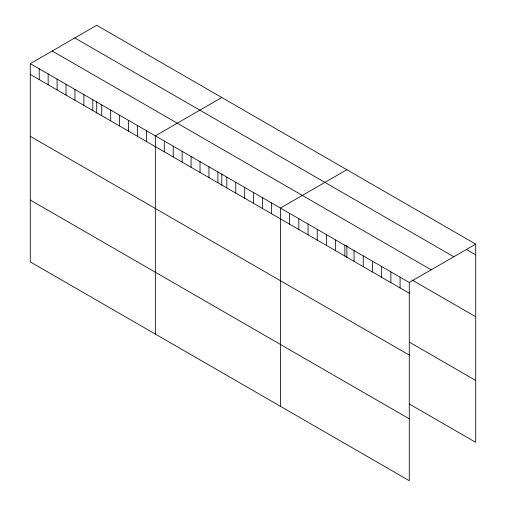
<?xml version="1.0" encoding="UTF-8"?>
<svg xmlns="http://www.w3.org/2000/svg" width="506" height="506" viewBox="0 0 506 506"><rect width="100%" height="100%" fill="white"/><g stroke="black" fill="none" stroke-linecap="round" stroke-linejoin="round"><path stroke-width="0.76" d="M30.284 63.655L409.278 282.468L409.278 480.7L30.284 261.893L30.284 63.655L96.722 25.3L475.716 244.107L475.716 442.345L409.316 404.003M221.792 97.506L155.355 135.867L155.355 334.099M346.857 169.712L280.419 208.074L280.419 406.305M409.278 282.468L475.716 244.107M466.513 249.578L475.716 254.891M74.799 37.956L453.793 256.77M52.207 50.998L431.201 269.812M411.947 279.932L475.716 316.75M30.284 74.439L409.278 293.246M409.316 342.145L475.716 380.48M30.284 136.297L409.278 355.104M30.284 200.028L409.278 418.841M400.075 277.155L400.075 287.933M390.872 271.842L390.872 282.62M381.663 266.529L381.663 277.307M372.46 261.21L372.46 271.994M363.257 255.897L363.257 266.681M354.055 250.584L354.055 261.368M346.857 245.391L346.857 257.529M344.852 245.271L344.852 256.049M335.642 239.958L335.642 250.736M326.44 234.645L326.44 245.423M317.237 229.326L317.237 240.11M308.034 224.013L308.034 234.797M298.831 218.7L298.831 229.484M289.622 213.387L289.622 224.164M271.488 202.912L271.488 213.696M262.551 197.757L262.551 208.535M253.62 192.603L253.62 203.38M244.689 187.441L244.689 198.225M235.752 182.286L235.752 193.064M226.821 177.125L226.821 187.909M221.792 173.938L221.792 185.322M217.884 171.97L217.884 182.748M208.953 166.809L208.953 177.593M200.022 161.654L200.022 172.432M191.085 156.493L191.085 167.277M182.154 151.338L182.154 162.116M173.216 146.183L173.216 156.961M164.286 141.022L164.286 151.806M146.417 130.706L146.417 141.49M137.487 125.551L137.487 136.329M128.549 120.39L128.549 131.174M119.618 115.235L119.618 126.013M110.687 110.074L110.687 120.858M101.75 104.919L101.75 115.697M96.722 101.731L96.722 113.116M92.819 99.764L92.819 110.542M83.882 94.603L83.882 105.387M74.951 89.448L74.951 100.226M66.02 84.287L66.02 95.071M57.083 79.132L57.083 89.91M48.152 73.971L48.152 84.755M39.215 68.816L39.215 79.594"/></g></svg>
